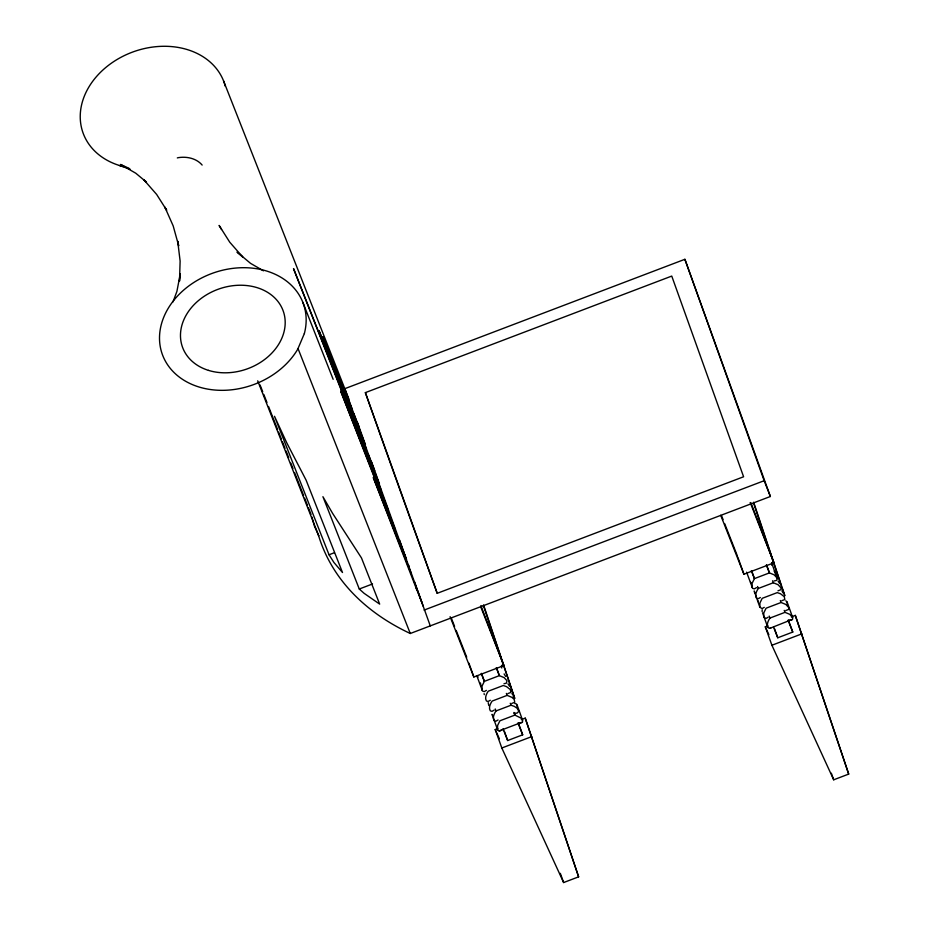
<?xml version="1.0" encoding="UTF-8"?>
<svg xmlns="http://www.w3.org/2000/svg" width="929" height="929" viewBox="0 0 929 929"><rect width="100%" height="100%" fill="white"/><g stroke="black" fill="none" stroke-linecap="round" stroke-linejoin="round"><path stroke-width="1.39" d="M501.776 668.021L501.521 665.385M513.435 697.609L513.18 694.973L511.879 693.661M517.314 707.468L516.524 703.985L514.817 703.497M771.86 565.273L771.604 562.637L777.294 578.988L776.412 580.451L774.089 580.95M775.738 575.132L775.483 572.496L774.182 571.196M787.397 604.721L787.142 602.085L785.841 600.784M480.444 682.943L481.013 685.823M488.213 702.672L488.782 705.541M762.175 609.784L762.128 611.596M173.003 301.879L176.905 291.416L180.319 273.637L179.506 281.104L180.121 261.072L177.706 241.168L178.693 245.825L173.189 225.921L164.839 207.097L166.674 210.175M492.66 715.411L492.056 714.343L497.561 729.718L498.861 731.03L522.528 722.03L522.562 720.207L520.972 718.082L514.91 715.086L514.132 713.124L516.977 713.182L518.881 711.324L517.093 708.212L514.283 706.342L511.031 705.227L496.016 710.94C494.147 713.623 492.265 717.618 494.205 720.707L495.912 721.194L498.072 719.987M777.968 590.809L780.952 589.683L780.987 587.871L778.107 584.736L773.334 582.75L758.331 588.463C756.461 591.158 754.569 595.141 756.52 598.241L758.227 598.717L760.375 597.51M792.646 617.46L789.755 614.324L784.993 612.339L769.99 618.052C768.109 620.746 766.228 624.729 768.178 627.83L769.886 628.306L792.6 619.271L792.646 617.46L787.142 602.085M486.413 690.398L484.264 691.606L482.557 691.118L476.972 676.173M490.303 700.257L488.143 701.465L486.436 700.989C484.497 697.888 486.378 693.905 488.248 691.211L503.251 685.509L506.514 686.624L510.3 689.562L510.869 692.442L507.896 693.568M494.182 710.116L492.033 711.324L490.326 710.848C488.375 707.759 490.268 703.764 492.138 701.07L507.141 695.368L511.914 697.354L514.19 699.421L514.759 702.301L511.774 703.427M501.95 729.846L499.802 731.053M756.485 587.639L754.336 588.858L752.629 588.371L746.591 572.148M764.265 607.369L762.105 608.576L759.864 607.252L754.174 590.89M768.144 617.228L765.995 618.447L763.754 617.111L763.801 612.861L766.1 608.193L781.103 602.48L785.876 604.465L788.756 607.601L788.721 609.412L785.737 610.539M769.886 628.306L770.931 627.899M318.473 535.29A373.551 227.919 -21.5 0 0 410.27 633.497L770.373 496.492L684.894 259.296L344.798 388.682L430.278 625.879M365.364 392.63L671.748 276.076L743.595 476.763L437.211 593.317A1431.519 21.773 69.2 0 1 365.364 392.619L437.211 593.317M329.04 554.764L333.894 562.428L342.499 572.519L306.129 480.2L286.91 443.145L274.496 416.297L329.04 554.764L334.452 552.709M359.279 589.009L364.11 593.329L379.671 604.117L361.486 557.957L332.64 513.435L322.92 496.69L359.279 589.009L372.541 583.958M424.065 610.098L764.161 480.711L684.894 259.296M450.101 616.682L473.848 676.986L503.866 665.559L480.897 605.58M720.707 515.281L743.932 574.227L773.938 562.811L750.969 502.833M521.32 719.615L525.233 718.129L578.628 876.837L563.624 882.55L501.823 747.996L495.215 729.544L497.828 728.545M791.392 616.868L795.305 615.381L848.7 774.089L833.696 779.803L771.906 645.249L765.299 626.796L767.911 625.798M503.019 728.696L507.675 740.529L522.679 734.816L518.347 722.959M773.613 627.261L777.759 637.782L792.762 632.068L788.419 620.212M501.823 747.996L531.829 736.581M771.906 645.249L801.913 633.833M791.961 619.91L788.094 620.235L792.762 632.068M521.877 722.657L519.543 723.157M177.323 157.918L178.333 157.651A27.487 21.773 -19.7 0 1 202.139 165.06M781.858 600.68L784.831 599.553L784.262 596.673L780.476 593.736L777.225 592.621L762.21 598.322L759.91 603.002L759.864 607.252M504.006 683.698L506.34 683.21L507.025 680.76L504.145 677.624L499.372 675.638L484.369 681.352L482.058 686.02L482.023 690.27M119.435 165.49L130.165 169.183M129.166 168.416L120.573 164.456L135.797 173.235L146.236 181.945M263.476 270.815L250.586 263.383L237.034 252.061L242.759 257.043L229.742 242.19L219.105 225.422L221.555 229.521M778.072 581.055L779.64 583.551M781.951 590.914L783.53 593.41M504.11 673.943L505.678 676.44M507.989 683.802L509.556 686.299M146.492 182.072L143.635 179.576L156.641 194.428L166.523 210M477.123 675.952L478.11 677.02M777.108 578.012L774.217 574.877L769.444 572.891L754.441 578.604L752.142 583.273L752.095 587.523M750.481 582.007L751.085 583.075M754.36 591.878L754.975 592.934M765.299 626.796L768.887 634.704M495.215 729.544L499.396 738.776M764.161 480.711L770.373 496.492M750.191 502.519L773.938 562.811M766.344 565.006L769.444 572.891L766.622 564.983M772.556 580.788L773.334 582.75M780.325 600.506L781.103 602.48M784.215 610.376L784.993 612.339M751.34 570.708L754.441 578.604L751.619 570.696M757.553 586.489L758.331 588.463M769.212 616.078L769.99 618.052M721.496 515.583L723.076 519.601M724.655 523.619L737.324 555.786M480.641 606.614L503.866 665.559M496.26 667.754L499.372 675.638L496.539 667.73M506.363 693.394L507.141 695.368M510.253 703.253L511.031 705.227M518.022 722.983L522.679 734.816M481.257 673.455L484.369 681.352L481.536 673.444M495.25 708.966L496.016 710.94M451.413 618.331L454.583 626.378M456.162 630.396L466.718 657.186M223.575 80.962L348.944 399.203M351.998 408.806L322.839 336.623L359.209 428.943M353.763 413.451L358.942 426.608L357.537 422.695M360.649 432.96L365.306 444.805M366.409 449.067L319.077 330.724L373.621 469.203M368.581 455.105L374.793 470.887L371.53 461.771M376.5 477.251L379.09 483.823M380.82 489.328L293.518 268.597L388.032 509.452M395.243 529.588L340.688 391.109L402.443 549.713M400.283 543.674L406.496 559.455L399.505 539.923M411.315 573.704L373.284 477.529L416.854 589.973M416.134 587.952L422.358 603.734M302.854 302.378L333.151 379.311M298.023 348.526L410.27 633.497M260.05 384.954L262.71 391.701M263.766 394.395L266.948 402.478M268.551 406.519L277.574 429.43M278.63 432.124L281.29 438.871M282.346 441.565L285.006 448.301M286.062 450.995L288.722 457.73M290.847 463.13L292.96 468.518M294.563 472.559L303.586 495.471M304.642 498.165L307.302 504.9M308.358 507.594L311.018 514.341M257.705 380.832L318.752 535.812L314.408 526.035L311.9 516.977M781.963 587.662L784.854 595.733L753.651 502.217M848.7 774.089L795.305 615.381M831.339 773.207L833.696 779.803M774.449 628.55L777.759 637.782M762.593 612.885L767.644 626.97M737.8 557.098L743.932 574.227M517.058 704.832L522.562 720.207M578.628 876.837L525.233 718.129M513.969 712.462L514.91 715.086L499.907 720.799L497.607 725.479L497.561 729.718M560.315 873.33L563.624 882.55M504.377 731.297L507.675 740.529M468.901 663.143L473.848 676.986M359.407 427.909L365.469 444.84M375.258 472.187L379.45 483.916M408.365 564.669L409.294 567.271M414.427 581.6L423.287 606.347M753.976 504.215L781.544 586.501M483.579 604.965L514.771 698.48L483.428 605.592M758.052 600.749L758.25 601.737M484.09 693.638L484.288 694.625M123.394 166.605A74.924 59.351 -19.7 0 1 107.659 65.971A74.924 59.351 -19.7 0 1 225.329 86.327M304.352 333.569L297.721 349.234A74.924 59.351 -19.7 0 1 174.478 372.947A74.924 59.351 -19.7 0 1 217.258 271.674A74.924 59.351 -19.7 0 1 304.352 333.569M208.456 370.369A53.522 42.397 -19.7 0 0 285.157 320.853A53.522 42.397 -19.7 0 0 204.879 295.84A53.522 42.397 -19.7 0 0 208.456 370.369"/></g></svg>
